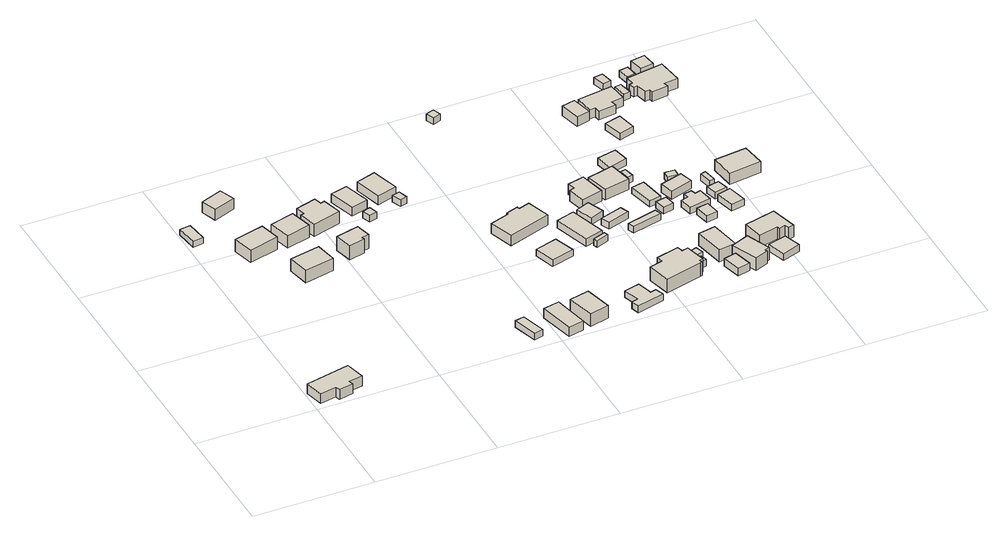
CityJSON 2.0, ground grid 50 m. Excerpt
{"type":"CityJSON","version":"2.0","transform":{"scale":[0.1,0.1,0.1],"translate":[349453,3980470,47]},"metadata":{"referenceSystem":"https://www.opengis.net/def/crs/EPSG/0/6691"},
"CityObjects":{
"building1":{"type":"Building","attributes":{"measuredHeight":6.2},"geometry":[{"type":"Solid","lod":"1","boundaries":[[[[0,1,2,3,4,5,6,7]],[[6,8,9,7]],[[5,10,8,6]],[[4,11,10,5]],[[3,12,11,4]],[[2,13,12,3]],[[1,14,13,2]],[[0,15,14,1]],[[7,9,15,0]],[[8,10,11,12,13,14,15,9]]]]}]},
"building2":{"type":"Building","attributes":{"measuredHeight":2.6},"geometry":[{"type":"Solid","lod":"1","boundaries":[[[[16,17,18,19]],[[18,20,21,19]],[[17,22,20,18]],[[16,23,22,17]],[[19,21,23,16]],[[20,22,23,21]]]]}]},
"building3":{"type":"Building","attributes":{"measuredHeight":7.7},"geometry":[{"type":"Solid","lod":"1","boundaries":[[[[24,25,26,27]],[[26,28,29,27]],[[25,30,28,26]],[[24,31,30,25]],[[27,29,31,24]],[[28,30,31,29]]]]}]},
"building4":{"type":"Building","attributes":{"measuredHeight":6.9},"geometry":[{"type":"Solid","lod":"1","boundaries":[[[[32,33,34,35]],[[34,36,37,35]],[[33,38,36,34]],[[32,39,38,33]],[[35,37,39,32]],[[36,38,39,37]]]]}]},
"building5":{"type":"Building","attributes":{"measuredHeight":7.4},"geometry":[{"type":"Solid","lod":"1","boundaries":[[[[40,41,42,43]],[[42,44,45,43]],[[41,46,44,42]],[[40,47,46,41]],[[43,45,47,40]],[[44,46,47,45]]]]}]},
"building6":{"type":"Building","attributes":{"measuredHeight":7.8},"geometry":[{"type":"Solid","lod":"1","boundaries":[[[[48,49,50,51]],[[50,52,53,51]],[[49,54,52,50]],[[48,55,54,49]],[[51,53,55,48]],[[52,54,55,53]]]]}]},
"building7":{"type":"Building","attributes":{"measuredHeight":7.9},"geometry":[{"type":"Solid","lod":"1","boundaries":[[[[56,57,58,59,60,61]],[[60,62,63,61]],[[59,64,62,60]],[[58,65,64,59]],[[57,66,65,58]],[[56,67,66,57]],[[61,63,67,56]],[[62,64,65,66,67,63]]]]}]},
"building8":{"type":"Building","attributes":{"measuredHeight":8.5},"geometry":[{"type":"Solid","lod":"1","boundaries":[[[[68,69,70,71,72,73,74,75]],[[74,76,77,75]],[[73,78,76,74]],[[72,79,78,73]],[[71,80,79,72]],[[70,81,80,71]],[[69,82,81,70]],[[68,83,82,69]],[[75,77,83,68]],[[76,78,79,80,81,82,83,77]]]]}]},
"building9":{"type":"Building","attributes":{"measuredHeight":3},"geometry":[{"type":"Solid","lod":"1","boundaries":[[[[84,85,86,87]],[[86,88,89,87]],[[85,90,88,86]],[[84,91,90,85]],[[87,89,91,84]],[[88,90,91,89]]]]}]},
"building10":{"type":"Building","attributes":{"measuredHeight":4.4},"geometry":[{"type":"Solid","lod":"1","boundaries":[[[[92,93,94,95]],[[94,96,97,95]],[[93,98,96,94]],[[92,99,98,93]],[[95,97,99,92]],[[96,98,99,97]]]]}]},
"building11":{"type":"Building","attributes":{"measuredHeight":3},"geometry":[{"type":"Solid","lod":"1","boundaries":[[[[100,101,102,103]],[[102,104,105,103]],[[101,106,104,102]],[[100,107,106,101]],[[103,105,107,100]],[[104,106,107,105]]]]}]},
"building12":{"type":"Building","attributes":{"measuredHeight":5.6},"geometry":[{"type":"Solid","lod":"1","boundaries":[[[[108,109,110,111]],[[110,112,113,111]],[[109,114,112,110]],[[108,115,114,109]],[[111,113,115,108]],[[112,114,115,113]]]]}]},
"building13":{"type":"Building","attributes":{"measuredHeight":4.7},"geometry":[{"type":"Solid","lod":"1","boundaries":[[[[116,117,118,119]],[[118,120,121,119]],[[117,122,120,118]],[[116,123,122,117]],[[119,121,123,116]],[[120,122,123,121]]]]}]},
"building14":{"type":"Building","attributes":{"measuredHeight":3},"geometry":[{"type":"Solid","lod":"1","boundaries":[[[[124,125,126,127]],[[126,128,129,127]],[[125,130,128,126]],[[124,131,130,125]],[[127,129,131,124]],[[128,130,131,129]]]]}]},
"building15":{"type":"Building","attributes":{"measuredHeight":6.4},"geometry":[{"type":"Solid","lod":"1","boundaries":[[[[132,133,134,135]],[[134,136,137,135]],[[133,138,136,134]],[[132,139,138,133]],[[135,137,139,132]],[[136,138,139,137]]]]}]},
"building16":{"type":"Building","attributes":{"measuredHeight":3},"geometry":[{"type":"Solid","lod":"1","boundaries":[[[[140,141,142,143]],[[142,144,145,143]],[[141,146,144,142]],[[140,147,146,141]],[[143,145,147,140]],[[144,146,147,145]]]]}]},
"building17":{"type":"Building","attributes":{"measuredHeight":6},"geometry":[{"type":"Solid","lod":"1","boundaries":[[[[148,149,150,151,152,153,154,155]],[[154,156,157,155]],[[153,158,156,154]],[[152,159,158,153]],[[151,160,159,152]],[[150,161,160,151]],[[149,162,161,150]],[[148,163,162,149]],[[155,157,163,148]],[[156,158,159,160,161,162,163,157]]]]}]},
"building18":{"type":"Building","attributes":{"measuredHeight":3},"geometry":[{"type":"Solid","lod":"1","boundaries":[[[[164,165,166,167,168,169,170,171]],[[170,172,173,171]],[[169,174,172,170]],[[168,175,174,169]],[[167,176,175,168]],[[166,177,176,167]],[[165,178,177,166]],[[164,179,178,165]],[[171,173,179,164]],[[172,174,175,176,177,178,179,173]]]]}]},
"building19":{"type":"Building","attributes":{"measuredHeight":4.1},"geometry":[{"type":"Solid","lod":"1","boundaries":[[[[180,181,182,183]],[[182,184,185,183]],[[181,186,184,182]],[[180,187,186,181]],[[183,185,187,180]],[[184,186,187,185]]]]}]},
"building20":{"type":"Building","attributes":{"measuredHeight":3},"geometry":[{"type":"Solid","lod":"1","boundaries":[[[[188,189,190,191]],[[190,192,193,191]],[[189,194,192,190]],[[188,195,194,189]],[[191,193,195,188]],[[192,194,195,193]]]]}]},
"building21":{"type":"Building","attributes":{"measuredHeight":3},"geometry":[{"type":"Solid","lod":"1","boundaries":[[[[196,197,198,199]],[[198,200,201,199]],[[197,202,200,198]],[[196,203,202,197]],[[199,201,203,196]],[[200,202,203,201]]]]}]},
"building22":{"type":"Building","attributes":{"measuredHeight":8.3},"geometry":[{"type":"Solid","lod":"1","boundaries":[[[[204,205,206,207,208,209,210,211,212,213,214,215]],[[214,216,217,215]],[[213,218,216,214]],[[212,219,218,213]],[[211,220,219,212]],[[210,221,220,211]],[[209,222,221,210]],[[208,223,222,209]],[[207,224,223,208]],[[206,225,224,207]],[[205,226,225,206]],[[204,227,226,205]],[[215,217,227,204]],[[216,218,219,220,221,222,223,224,225,226,227,217]]]]}]},
"building23":{"type":"Building","attributes":{"measuredHeight":3.3},"geometry":[{"type":"Solid","lod":"1","boundaries":[[[[228,229,230,231]],[[230,232,233,231]],[[229,234,232,230]],[[228,235,234,229]],[[231,233,235,228]],[[232,234,235,233]]]]}]},
"building24":{"type":"Building","attributes":{"measuredHeight":3.1},"geometry":[{"type":"Solid","lod":"1","boundaries":[[[[236,237,238,239]],[[238,240,241,239]],[[237,242,240,238]],[[236,243,242,237]],[[239,241,243,236]],[[240,242,243,241]]]]}]},
"building25":{"type":"Building","attributes":{"measuredHeight":6.4},"geometry":[{"type":"Solid","lod":"1","boundaries":[[[[244,245,246,247,248,249]],[[248,250,251,249]],[[247,252,250,248]],[[246,253,252,247]],[[245,254,253,246]],[[244,255,254,245]],[[249,251,255,244]],[[250,252,253,254,255,251]]]]}]},
"building26":{"type":"Building","attributes":{"measuredHeight":3},"geometry":[{"type":"Solid","lod":"1","boundaries":[[[[256,257,258,259]],[[258,260,261,259]],[[257,262,260,258]],[[256,263,262,257]],[[259,261,263,256]],[[260,262,263,261]]]]}]},
"building27":{"type":"Building","attributes":{"measuredHeight":3},"geometry":[{"type":"Solid","lod":"1","boundaries":[[[[264,265,266,267]],[[266,268,269,267]],[[265,270,268,266]],[[264,271,270,265]],[[267,269,271,264]],[[268,270,271,269]]]]}]},
"building28":{"type":"Building","attributes":{"measuredHeight":3},"geometry":[{"type":"Solid","lod":"1","boundaries":[[[[272,273,274,275]],[[274,276,277,275]],[[273,278,276,274]],[[272,279,278,273]],[[275,277,279,272]],[[276,278,279,277]]]]}]},
"building29":{"type":"Building","attributes":{"measuredHeight":6.6},"geometry":[{"type":"Solid","lod":"1","boundaries":[[[[280,281,282,283]],[[282,284,285,283]],[[281,286,284,282]],[[280,287,286,281]],[[283,285,287,280]],[[284,286,287,285]]]]}]},
"building30":{"type":"Building","attributes":{"measuredHeight":3.4},"geometry":[{"type":"Solid","lod":"1","boundaries":[[[[288,289,290,291]],[[290,292,293,291]],[[289,294,292,290]],[[288,295,294,289]],[[291,293,295,288]],[[292,294,295,293]]]]}]},
"building31":{"type":"Building","attributes":{"measuredHeight":7.8},"geometry":[{"type":"Solid","lod":"1","boundaries":[[[[296,297,298,299]],[[298,300,301,299]],[[297,302,300,298]],[[296,303,302,297]],[[299,301,303,296]],[[300,302,303,301]]]]}]},
"building32":{"type":"Building","attributes":{"measuredHeight":2.7},"geometry":[{"type":"Solid","lod":"1","boundaries":[[[[304,305,306,307]],[[306,308,309,307]],[[305,310,308,306]],[[304,311,310,305]],[[307,309,311,304]],[[308,310,311,309]]]]}]},
"building33":{"type":"Building","attributes":{"measuredHeight":3},"geometry":[{"type":"Solid","lod":"1","boundaries":[[[[312,313,314,315]],[[314,316,317,315]],[[313,318,316,314]],[[312,319,318,313]],[[315,317,319,312]],[[316,318,319,317]]]]}]},
"building34":{"type":"Building","attributes":{"measuredHeight":3},"geometry":[{"type":"Solid","lod":"1","boundaries":[[[[320,321,322,323]],[[322,324,325,323]],[[321,326,324,322]],[[320,327,326,321]],[[323,325,327,320]],[[324,326,327,325]]]]}]},
"building35":{"type":"Building","attributes":{"measuredHeight":7},"geometry":[{"type":"Solid","lod":"1","boundaries":[[[[328,329,330,331,332,333]],[[332,334,335,333]],[[331,336,334,332]],[[330,337,336,331]],[[329,338,337,330]],[[328,339,338,329]],[[333,335,339,328]],[[334,336,337,338,339,335]]]]}]},
"building36":{"type":"Building","attributes":{"measuredHeight":3.5},"geometry":[{"type":"Solid","lod":"1","boundaries":[[[[340,341,342,343]],[[342,344,345,343]],[[341,346,344,342]],[[340,347,346,341]],[[343,345,347,340]],[[344,346,347,345]]]]}]},
"building37":{"type":"Building","attributes":{"measuredHeight":3},"geometry":[{"type":"Solid","lod":"1","boundaries":[[[[348,349,350,351]],[[350,352,353,351]],[[349,354,352,350]],[[348,355,354,349]],[[351,353,355,348]],[[352,354,355,353]]]]}]},
"building38":{"type":"Building","attributes":{"measuredHeight":3},"geometry":[{"type":"Solid","lod":"1","boundaries":[[[[356,357,358,359,360,361,362,363]],[[362,364,365,363]],[[361,366,364,362]],[[360,367,366,361]],[[359,368,367,360]],[[358,369,368,359]],[[357,370,369,358]],[[356,371,370,357]],[[363,365,371,356]],[[364,366,367,368,369,370,371,365]]]]}]},
"building39":{"type":"Building","attributes":{"measuredHeight":4.5},"geometry":[{"type":"Solid","lod":"1","boundaries":[[[[372,373,374,375]],[[374,376,377,375]],[[373,378,376,374]],[[372,379,378,373]],[[375,377,379,372]],[[376,378,379,377]]]]}]},
"building40":{"type":"Building","attributes":{"measuredHeight":5.7},"geometry":[{"type":"Solid","lod":"1","boundaries":[[[[380,381,382,383]],[[382,384,385,383]],[[381,386,384,382]],[[380,387,386,381]],[[383,385,387,380]],[[384,386,387,385]]]]}]},
"building41":{"type":"Building","attributes":{"measuredHeight":3},"geometry":[{"type":"Solid","lod":"1","boundaries":[[[[388,389,390,391]],[[390,392,393,391]],[[389,394,392,390]],[[388,395,394,389]],[[391,393,395,388]],[[392,394,395,393]]]]}]},
"building42":{"type":"Building","attributes":{"measuredHeight":3.1},"geometry":[{"type":"Solid","lod":"1","boundaries":[[[[396,397,398,399]],[[398,400,401,399]],[[397,402,400,398]],[[396,403,402,397]],[[399,401,403,396]],[[400,402,403,401]]]]}]},
"building43":{"type":"Building","attributes":{"measuredHeight":7.8},"geometry":[{"type":"Solid","lod":"1","boundaries":[[[[404,405,406,407,408,409,410,411]],[[410,412,413,411]],[[409,414,412,410]],[[408,415,414,409]],[[407,416,415,408]],[[406,417,416,407]],[[405,418,417,406]],[[404,419,418,405]],[[411,413,419,404]],[[412,414,415,416,417,418,419,413]]]]}]},
"building44":{"type":"Building","attributes":{"measuredHeight":3},"geometry":[{"type":"Solid","lod":"1","boundaries":[[[[420,421,422,423]],[[422,424,425,423]],[[421,426,424,422]],[[420,427,426,421]],[[423,425,427,420]],[[424,426,427,425]]]]}]},
"building45":{"type":"Building","attributes":{"measuredHeight":3},"geometry":[{"type":"Solid","lod":"1","boundaries":[[[[428,429,430,431]],[[430,432,433,431]],[[429,434,432,430]],[[428,435,434,429]],[[431,433,435,428]],[[432,434,435,433]]]]}]},
"building46":{"type":"Building","attributes":{"measuredHeight":3},"geometry":[{"type":"Solid","lod":"1","boundaries":[[[[436,437,438,439]],[[438,440,441,439]],[[437,442,440,438]],[[436,443,442,437]],[[439,441,443,436]],[[440,442,443,441]]]]}]},
"building47":{"type":"Building","attributes":{"measuredHeight":3},"geometry":[{"type":"Solid","lod":"1","boundaries":[[[[444,445,446,447]],[[446,448,449,447]],[[445,450,448,446]],[[444,451,450,445]],[[447,449,451,444]],[[448,450,451,449]]]]}]},
"building48":{"type":"Building","attributes":{"measuredHeight":5},"geometry":[{"type":"Solid","lod":"1","boundaries":[[[[452,453,454,455,456,457,458,459]],[[458,460,461,459]],[[457,462,460,458]],[[456,463,462,457]],[[455,464,463,456]],[[454,465,464,455]],[[453,466,465,454]],[[452,467,466,453]],[[459,461,467,452]],[[460,462,463,464,465,466,467,461]]]]}]},
"building49":{"type":"Building","attributes":{"measuredHeight":3},"geometry":[{"type":"Solid","lod":"1","boundaries":[[[[468,469,470,471]],[[470,472,473,471]],[[469,474,472,470]],[[468,475,474,469]],[[471,473,475,468]],[[472,474,475,473]]]]}]},
"building50":{"type":"Building","attributes":{"measuredHeight":3},"geometry":[{"type":"Solid","lod":"1","boundaries":[[[[476,477,478,479]],[[478,480,481,479]],[[477,482,480,478]],[[476,483,482,477]],[[479,481,483,476]],[[480,482,483,481]]]]}]},
"building51":{"type":"Building","attributes":{"measuredHeight":7.2},"geometry":[{"type":"Solid","lod":"1","boundaries":[[[[484,485,486,487]],[[486,488,489,487]],[[485,490,488,486]],[[484,491,490,485]],[[487,489,491,484]],[[488,490,491,489]]]]}]},
"building52":{"type":"Building","attributes":{"measuredHeight":3},"geometry":[{"type":"Solid","lod":"1","boundaries":[[[[492,493,494,495]],[[494,496,497,495]],[[493,498,496,494]],[[492,499,498,493]],[[495,497,499,492]],[[496,498,499,497]]]]}]},
"building53":{"type":"Building","attributes":{"measuredHeight":5.7},"geometry":[{"type":"Solid","lod":"1","boundaries":[[[[500,501,502,503,504,505,506,507,508,509,510,511]],[[510,512,513,511]],[[509,514,512,510]],[[508,515,514,509]],[[507,516,515,508]],[[506,517,516,507]],[[505,518,517,506]],[[504,519,518,505]],[[503,520,519,504]],[[502,521,520,503]],[[501,522,521,502]],[[500,523,522,501]],[[511,513,523,500]],[[512,514,515,516,517,518,519,520,521,522,523,513]]]]}]},
"building54":{"type":"Building","attributes":{"measuredHeight":5.4},"geometry":[{"type":"Solid","lod":"1","boundaries":[[[[524,525,526,527]],[[526,528,529,527]],[[525,530,528,526]],[[524,531,530,525]],[[527,529,531,524]],[[528,530,531,529]]]]}]}
},
"vertices":[
[209,51,13],[152,40,13],[157,21,13],[97,9,13],[91,28,13],[24,15,13],[5,93,13],[190,133,13],[5,93,58],[190,133,58],[24,15,58],[91,28,58],[97,9,58],[157,21,58],[152,40,58],[209,51,58],
[51,1200,7],[63,1110,7],[18,1104,7],[7,1194,7],[18,1104,33],[7,1194,33],[63,1110,33],[51,1200,33],
[292,956,10],[167,924,10],[145,1010,10],[270,1042,10],[145,1010,66],[270,1042,66],[167,924,66],[292,956,66],
[164,1220,8],[140,1284,8],[230,1318,8],[255,1254,8],[230,1318,57],[255,1254,57],[140,1284,57],[164,1220,57],
[403,837,12],[421,747,12],[296,721,12],[277,811,12],[296,721,67],[277,811,67],[421,747,67],[403,837,67],
[406,1066,9],[430,975,9],[330,948,9],[305,1039,9],[330,948,65],[305,1039,65],[430,975,65],[406,1066,65],
[583,879,11],[598,816,11],[569,809,11],[572,798,11],[505,782,11],[486,856,11],[505,782,74],[486,856,74],[572,798,74],[569,809,74],[598,816,74],[583,879,74],
[520,1116,6],[529,1084,6],[546,1089,6],[569,1009,6],[451,975,6],[430,1048,6],[445,1052,6],[434,1091,6],[445,1052,62],[434,1091,62],[430,1048,62],[451,975,62],[569,1009,62],[546,1089,62],[529,1084,62],[520,1116,62],
[915,150,11],[945,50,11],[907,39,11],[877,141,11],[907,39,41],[877,141,41],[945,50,41],[915,150,41],
[632,1030,6],[598,1141,6],[669,1159,6],[702,1051,6],[669,1159,45],[702,1051,45],[598,1141,45],[632,1030,45],
[696,1014,6],[707,979,6],[674,969,6],[662,1003,6],[674,969,36],[662,1003,36],[707,979,36],[696,1014,36],
[1031,4,11],[996,150,11],[1064,165,11],[1096,19,11],[1064,165,53],[1096,19,53],[996,150,53],[1031,4,53],
[798,1191,6],[832,1077,6],[749,1053,6],[716,1166,6],[749,1053,46],[716,1166,46],[832,1077,46],[798,1191,46],
[836,1055,6],[847,1017,6],[818,1007,6],[804,1047,6],[818,1007,36],[804,1047,36],[847,1017,36],[836,1055,36],
[1182,160,11],[1211,46,11],[1130,26,11],[1101,142,11],[1130,26,68],[1101,142,68],[1211,46,68],[1182,160,68],
[1230,541,8],[1260,454,8],[1164,428,8],[1138,514,8],[1164,428,38],[1138,514,38],[1260,454,38],[1230,541,38],
[1128,735,10],[1125,742,10],[1176,759,10],[1180,748,10],[1226,763,10],[1258,667,10],[1080,608,10],[1047,708,10],[1080,608,56],[1047,708,56],[1258,667,56],[1226,763,56],[1180,748,56],[1176,759,56],[1125,742,56],[1128,735,56],
[1388,158,7],[1406,93,7],[1430,100,7],[1443,63,7],[1327,34,7],[1318,69,7],[1344,76,7],[1324,142,7],[1344,76,37],[1324,142,37],[1318,69,37],[1327,34,37],[1443,63,37],[1430,100,37],[1406,93,37],[1388,158,37],
[1359,663,6],[1406,513,6],[1331,489,6],[1284,640,6],[1331,489,41],[1284,640,41],[1406,513,41],[1359,663,41],
[1410,502,7],[1417,485,7],[1365,467,7],[1358,484,7],[1365,467,37],[1358,484,37],[1417,485,37],[1410,502,37],
[1168,1464,6],[1180,1428,6],[1147,1416,6],[1133,1452,6],[1147,1416,36],[1133,1452,36],[1180,1428,36],[1168,1464,36],
[1597,266,6],[1604,240,6],[1630,247,6],[1649,173,6],[1652,163,6],[1636,159,6],[1640,145,6],[1630,142,6],[1478,102,6],[1453,199,6],[1509,214,6],[1502,240,6],[1509,214,67],[1502,240,67],[1453,199,67],[1478,102,67],[1630,142,67],[1640,145,67],[1636,159,67],[1652,163,67],[1649,173,67],[1630,247,67],[1604,240,67],[1597,266,67],
[1408,604,7],[1379,674,7],[1436,697,7],[1464,627,7],[1436,697,37],[1464,627,37],[1379,674,37],[1408,604,37],
[1530,616,7],[1544,581,7],[1453,550,7],[1437,586,7],[1453,550,38],[1437,586,38],[1544,581,38],[1530,616,38],
[1478,826,7],[1502,720,7],[1415,698,7],[1396,772,7],[1417,778,7],[1409,810,7],[1417,778,55],[1409,810,55],[1396,772,55],[1415,698,55],[1502,720,55],[1478,826,55],
[1670,218,7],[1679,191,7],[1655,183,7],[1646,210,7],[1655,183,37],[1646,210,37],[1679,191,37],[1670,218,37],
[1676,273,7],[1686,239,7],[1640,226,7],[1630,259,7],[1640,226,37],[1630,259,37],[1686,239,37],[1676,273,37],
[1640,549,6],[1650,523,6],[1525,491,6],[1515,517,6],[1525,491,36],[1515,517,36],[1650,523,36],[1640,549,36],
[1603,843,6],[1624,745,6],[1517,722,6],[1494,816,6],[1517,722,54],[1494,816,54],[1624,745,54],[1603,843,54],
[1791,176,6],[1811,98,6],[1759,85,6],[1739,163,6],[1759,85,40],[1739,163,40],[1811,98,40],[1791,176,40],
[1708,317,8],[1780,331,8],[1804,204,8],[1732,191,8],[1804,204,62],[1732,191,62],[1780,331,62],[1708,317,62],
[1678,729,5],[1697,623,5],[1648,614,5],[1624,718,5],[1648,614,33],[1624,718,33],[1697,623,33],[1678,729,33],
[1711,606,6],[1720,561,6],[1675,551,6],[1665,596,6],[1675,551,36],[1665,596,36],[1720,561,36],[1711,606,36],
[1648,824,7],[1657,781,7],[1635,776,7],[1625,820,7],[1635,776,37],[1625,820,37],[1657,781,37],[1648,824,37],
[1905,126,6],[1885,118,6],[1889,109,6],[1833,86,6],[1787,196,6],[1863,227,6],[1787,196,63],[1863,227,63],[1833,86,63],[1889,109,63],[1885,118,63],[1905,126,63],
[1666,950,6],[1680,883,6],[1602,861,6],[1587,932,6],[1602,861,37],[1587,932,37],[1680,883,37],[1666,950,37],
[1833,505,6],[1844,445,6],[1797,435,6],[1784,495,6],[1797,435,36],[1784,495,36],[1844,445,36],[1833,505,36],
[1811,601,7],[1818,580,7],[1842,587,7],[1853,526,7],[1763,508,7],[1752,562,7],[1782,571,7],[1777,593,7],[1782,571,37],[1777,593,37],[1752,562,37],[1763,508,37],[1853,526,37],[1842,587,37],[1818,580,37],[1811,601,37],
[1724,676,7],[1818,704,7],[1835,649,7],[1741,619,7],[1835,649,44],[1741,619,44],[1818,704,44],[1724,676,44],
[1619,1179,7],[1598,1264,7],[1655,1278,7],[1676,1192,7],[1655,1278,50],[1676,1192,50],[1598,1264,50],[1619,1179,50],
[1812,746,6],[1811,714,6],[1770,715,6],[1771,747,6],[1770,715,36],[1771,747,36],[1811,714,36],[1812,746,36],
[2005,201,4],[2029,129,4],[1953,102,4],[1927,179,4],[1953,102,35],[1927,179,35],[2029,129,35],[2005,201,35],
[2019,329,4],[2048,219,4],[2025,212,4],[2018,230,4],[1993,222,4],[1989,234,4],[1907,213,4],[1890,298,4],[1907,213,59],[1890,298,59],[1989,234,59],[1993,222,59],[2018,230,59],[2025,212,59],[2048,219,59],[2019,329,59],
[1773,1136,5],[1791,1056,5],[1728,1037,5],[1705,1118,5],[1728,1037,35],[1705,1118,35],[1791,1056,35],[1773,1136,35],
[1947,554,6],[1966,473,6],[1910,461,6],[1890,540,6],[1910,461,36],[1890,540,36],[1966,473,36],[1947,554,36],
[1927,612,6],[1939,566,6],[1887,553,6],[1875,600,6],[1887,553,36],[1875,600,36],[1939,566,36],[1927,612,36],
[1910,687,6],[1920,632,6],[1899,627,6],[1887,681,6],[1899,627,36],[1887,681,36],[1920,632,36],[1910,687,36],
[1818,1303,6],[1828,1222,6],[1778,1215,6],[1783,1191,6],[1708,1182,6],[1706,1205,6],[1683,1203,6],[1672,1282,6],[1683,1203,46],[1672,1282,46],[1706,1205,46],[1708,1182,46],[1783,1191,46],[1778,1215,46],[1828,1222,46],[1818,1303,46],
[1825,1396,9],[1835,1345,9],[1800,1337,9],[1786,1389,9],[1800,1337,39],[1786,1389,39],[1835,1345,39],[1825,1396,39],
[1859,1311,7],[1871,1255,7],[1843,1250,7],[1832,1306,7],[1843,1250,37],[1832,1306,37],[1871,1255,37],[1859,1311,37],
[1976,615,5],[1962,716,5],[2096,732,5],[2110,632,5],[2096,732,55],[2110,632,55],[1962,716,55],[1976,615,55],
[1928,1396,8],[1935,1347,8],[1901,1341,8],[1891,1389,8],[1901,1341,38],[1891,1389,38],[1935,1347,38],[1928,1396,38],
[2042,1342,8],[2057,1235,8],[1999,1229,8],[2003,1208,8],[1935,1200,8],[1933,1215,8],[1913,1212,8],[1902,1256,8],[1885,1254,8],[1879,1278,8],[1893,1281,8],[1887,1317,8],[1893,1281,52],[1887,1317,52],[1879,1278,52],[1885,1254,52],[1902,1256,52],[1913,1212,52],[1933,1215,52],[1935,1200,52],[2003,1208,52],[1999,1229,52],[2057,1235,52],[2042,1342,52],
[1960,1351,7],[1947,1410,7],[2007,1421,7],[2016,1361,7],[2007,1421,50],[2016,1361,50],[1947,1410,50],[1960,1351,50]
]}
